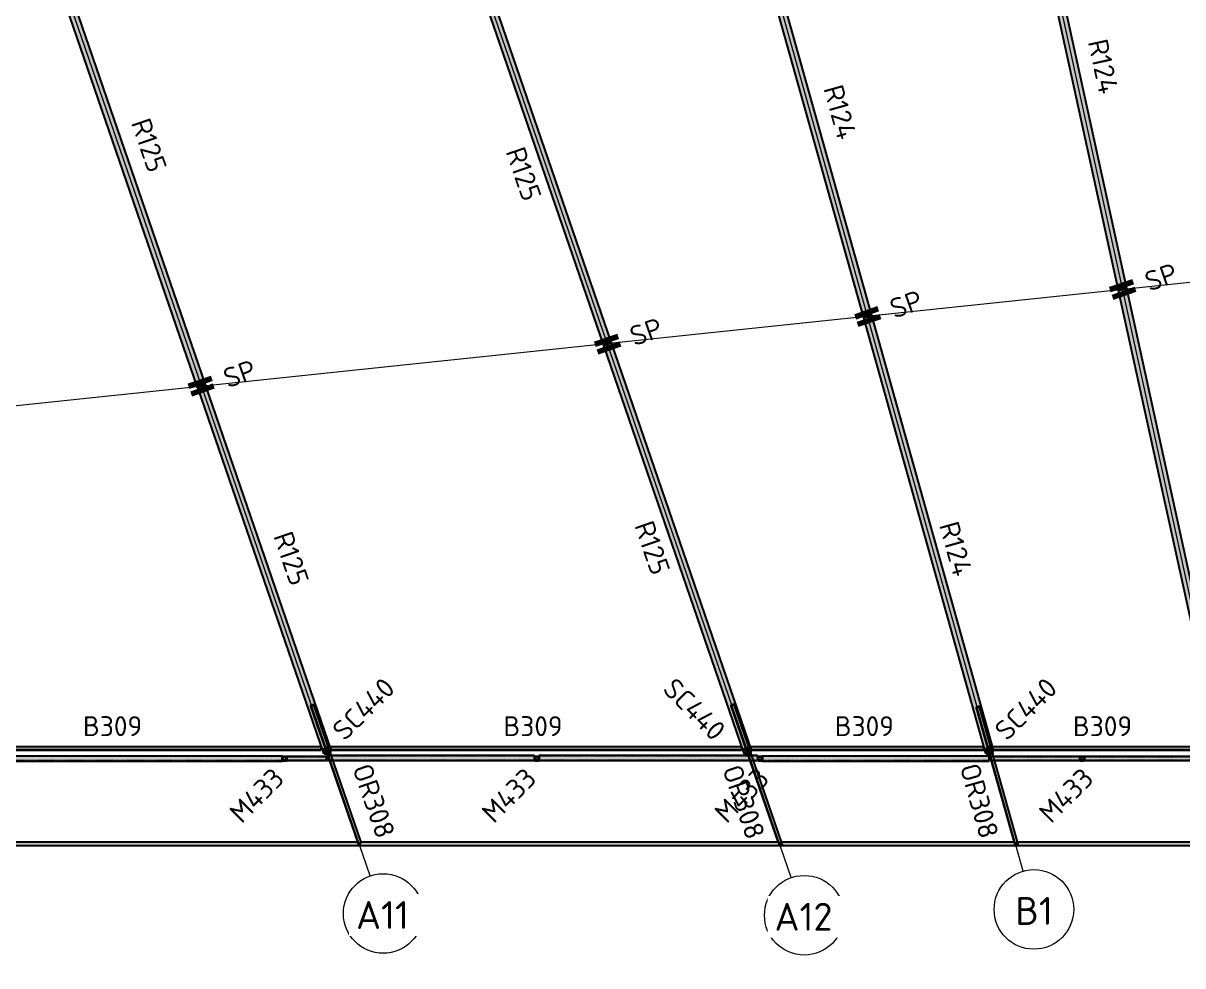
# Model space of a CAD drawing. Header units: millimetres. Extents: x 665 to 191693, y 5858 to 4040956.
# Drawn here: x 131713 to 160881, y 3964401 to 3988103 of the extents above; entities that cross this region are included whole.
import ezdxf

# ---------------------------------------------------------------- set-up
doc = ezdxf.new("R2010")
doc.units = ezdxf.units.MM
doc.linetypes.add('Dash', pattern=[7, 5, -2])
doc.linetypes.add('Hidden Half', pattern=[3, 2, -1])
for name, color, linetype, lineweight in [('A-270-M_ROOF', 132, 'Continuous', 13), ('S-280-A_COLUMN', 171, 'Continuous', 18), ('S-280-A_STRUCT_FRAME', 2, 'Continuous', 18), ('S-280-M_COLUMN', 52, 'Continuous', 13), ('S-280-M_STRUCT_FRAME', 12, 'Continuous', 13), ('S-280-MH_COLUMN', 52, 'Hidden Half', 13), ('Z-000-T_TEXT', 131, 'Continuous', 25), ('Z-030-M_GRID', 191, 'Continuous', 13), ('Z-033_T_GRIDREF', 31, 'Continuous', 13)]:
    doc.layers.add(name, color=color, linetype=linetype, lineweight=lineweight)
doc.styles.add('ISOCPEUR_2', font='isocpeur.ttf', dxfattribs={"height": 700})
doc.styles.add('ISOCPEUR_3', font='isocpeur.ttf', dxfattribs={"height": 500})

# ---------------------------------------------------------------- blocks, each defined once
blk = doc.blocks.new('25021-APA-ZZ-ZZ-M3-AR-000001_V3_rvt-2-S6_001 - LOWER ROOF FRAMING - PART 2')
at = {"layer": 'A-270-M_ROOF', "color": 253, "lineweight": 5}
blk.add_line((-2395614, 3967434), (-2298263, 3967434), dxfattribs=at)
blk = doc.blocks.new('NRP_Framing-Steel-SHS - WH437 - 125x125x5_0SHS-4144475-S6_001 - LOWER ROOF FRAMING - PART 2')
at = {"layer": 'S-280-M_STRUCT_FRAME', "linetype": 'Dash', "lineweight": 25}
blk.add_hatch(color=256, dxfattribs=at).paths.add_polyline_path([(4000, -63), (4000, 62), (-4000, 62), (-4000, -63), (192, -63)])
at = {"layer": 'S-280-M_STRUCT_FRAME', "lineweight": 25}
for p, q in [((-4000, 50), (-4000, 62)), ((4000, 62), (-4000, 62)), ((4000, 62), (4000, 50)), ((-4000, -63), (-4000, -50)), ((-4000, -63), (4000, -63)), ((4000, -50), (4000, -63))]:
    blk.add_line(p, q, dxfattribs=at)
at = {"layer": 'S-280-M_STRUCT_FRAME', "linetype": 'Dash', "lineweight": 25}
for p, q in [((4000, 57), (-4000, 57)), ((4000, -58), (-4000, -58))]:
    blk.add_line(p, q, dxfattribs=at)
blk = doc.blocks.new('NRP_Framing-Steel-SHS - WH433 - 100x100x5_0SHS-4144460-S6_001 - LOWER ROOF FRAMING - PART 2')
at = {"layer": 'S-280-M_STRUCT_FRAME', "linetype": 'Dash', "lineweight": 25}
blk.add_hatch(color=256, dxfattribs=at).paths.add_polyline_path([(517, -50), (517, 50), (-481, 50), (-481, -50), (127, -50)])
at = {"layer": 'S-280-M_STRUCT_FRAME', "lineweight": 25}
for p, q in [((-481, -50), (-481, 50)), ((517, 50), (-481, 50)), ((517, 50), (517, -50)), ((-481, -50), (517, -50))]:
    blk.add_line(p, q, dxfattribs=at)
at = {"layer": 'S-280-M_STRUCT_FRAME', "linetype": 'Dash', "lineweight": 25}
for p, q in [((517, 45), (-481, 45)), ((517, -45), (-481, -45))]:
    blk.add_line(p, q, dxfattribs=at)
blk = doc.blocks.new('NRP_Framing-Steel-SHS - WH437 - 125x125x5_0SHS-4145559-S6_001 - LOWER ROOF FRAMING - PART 2')
at = {"layer": 'S-280-M_STRUCT_FRAME', "linetype": 'Dash', "lineweight": 25}
blk.add_hatch(color=256, dxfattribs=at).paths.add_polyline_path([(2871, -63), (2871, 62), (-2835, 62), (-2835, -63), (2556, -63)])
at = {"layer": 'S-280-M_STRUCT_FRAME', "lineweight": 25}
for p, q in [((-2835, -63), (-2835, 62)), ((2871, 62), (-2835, 62)), ((2871, 62), (2871, -63)), ((-2835, -63), (2871, -63))]:
    blk.add_line(p, q, dxfattribs=at)
at = {"layer": 'S-280-M_STRUCT_FRAME', "linetype": 'Dash', "lineweight": 25}
for p, q in [((2871, 57), (-2835, 57)), ((2871, -58), (-2835, -58))]:
    blk.add_line(p, q, dxfattribs=at)
blk = doc.blocks.new('NRP_Framing-Steel-SHS - WH433 - 100x100x5_0SHS-4145682-S6_001 - LOWER ROOF FRAMING - PART 2')
at = {"layer": 'S-280-M_STRUCT_FRAME', "linetype": 'Dash', "lineweight": 25}
blk.add_hatch(color=256, dxfattribs=at).paths.add_polyline_path([(1523, -50), (1788, -50), (1788, 50), (-1715, 50), (-1715, -50), (99, -50)])
at = {"layer": 'S-280-M_STRUCT_FRAME', "lineweight": 25}
for p, q in [((-1715, -50), (-1715, 50)), ((1788, 50), (-1715, 50)), ((1788, 50), (1788, -50)), ((-1715, -50), (1788, -50))]:
    blk.add_line(p, q, dxfattribs=at)
at = {"layer": 'S-280-M_STRUCT_FRAME', "linetype": 'Dash', "lineweight": 25}
for p, q in [((1788, 45), (-1715, 45)), ((1788, -45), (-1715, -45))]:
    blk.add_line(p, q, dxfattribs=at)
blk = doc.blocks.new('NRP_Framing-Steel-PFC - OR308 - 250PFC-V4-S6_001 - LOWER ROOF FRAMING - PART 2')
at = {"layer": 'S-280-M_STRUCT_FRAME', "linetype": 'Dash', "lineweight": 25}
for points in [[(-2343815, 3970931), (-2343807, 3970934), (-2343811, 3970945), (-2343819, 3970943)], [(-2342598, 3967471), (-2342572, 3967480), (-2342572, 3967514), (-2342543, 3967514), (-2343730, 3970960), (-2343815, 3970931), (-2342638, 3967514), (-2342598, 3967514)], [(-2343807, 3970934), (-2343730, 3970961), (-2343734, 3970972), (-2343810, 3970943)]]:
    blk.add_hatch(color=256, dxfattribs=at).paths.add_polyline_path(points)
at = {"layer": 'S-280-M_STRUCT_FRAME', "lineweight": 25}
for p, q in [((-2343734, 3970972), (-2343819, 3970943)), ((-2343819, 3970943), (-2343815, 3970931)), ((-2343815, 3970931), (-2343730, 3970960)), ((-2343815, 3970931), (-2342638, 3967515)), ((-2343811, 3970945), (-2343734, 3970972)), ((-2343807, 3970934), (-2343811, 3970945)), ((-2343730, 3970961), (-2343807, 3970934)), ((-2343734, 3970972), (-2343734, 3970972)), ((-2343730, 3970961), (-2343734, 3970972)), ((-2343730, 3970960), (-2343730, 3970961)), ((-2342543, 3967514), (-2343730, 3970960)), ((-2342572, 3967480), (-2342598, 3967471))]:
    blk.add_line(p, q, dxfattribs=at)
at = {"layer": 'S-280-M_STRUCT_FRAME', "linetype": 'Dash', "lineweight": 25}
for p, q in [((-2342638, 3967515), (-2342621, 3967463)), ((-2342598, 3967471), (-2342621, 3967463)), ((-2342536, 3967493), (-2342572, 3967480)), ((-2342536, 3967493), (-2342543, 3967514))]:
    blk.add_line(p, q, dxfattribs=at)
blk = doc.blocks.new('NRP_Framing-Steel-PFC - OR308 - 250PFC-4004673-S6_001 - LOWER ROOF FRAMING - PART 2')
at = {"layer": 'S-280-M_STRUCT_FRAME', "linetype": 'Dash', "lineweight": 25}
for points in [[(-2333242, 3970940), (-2333234, 3970943), (-2333238, 3970954), (-2333246, 3970952)], [(-2332029, 3967419), (-2331996, 3967431), (-2331995, 3967494), (-2331960, 3967494), (-2333157, 3970969), (-2333242, 3970940), (-2332055, 3967494), (-2332022, 3967494), (-2332022, 3967424), (-2332031, 3967424)], [(-2333234, 3970943), (-2333157, 3970970), (-2333161, 3970981), (-2333237, 3970952)]]:
    blk.add_hatch(color=256, dxfattribs=at).paths.add_polyline_path(points)
at = {"layer": 'S-280-M_STRUCT_FRAME', "lineweight": 25}
for p, q in [((-2333161, 3970982), (-2333246, 3970952)), ((-2333246, 3970952), (-2333242, 3970940)), ((-2333242, 3970940), (-2333157, 3970969)), ((-2333242, 3970940), (-2332055, 3967494)), ((-2333238, 3970954), (-2333161, 3970981)), ((-2333234, 3970943), (-2333238, 3970954)), ((-2333157, 3970970), (-2333234, 3970943)), ((-2333161, 3970981), (-2333161, 3970982)), ((-2333157, 3970970), (-2333161, 3970981)), ((-2333157, 3970969), (-2333157, 3970970)), ((-2331960, 3967494), (-2333157, 3970969)), ((-2332031, 3967424), (-2332029, 3967419)), ((-2331995, 3967431), (-2332029, 3967419))]:
    blk.add_line(p, q, dxfattribs=at)
at = {"layer": 'S-280-M_STRUCT_FRAME', "linetype": 'Dash', "lineweight": 25}
for p, q in [((-2332055, 3967494), (-2332031, 3967424)), ((-2331944, 3967448), (-2331995, 3967431)), ((-2331944, 3967448), (-2331960, 3967494))]:
    blk.add_line(p, q, dxfattribs=at)
blk = doc.blocks.new('NRP_Framing-Steel-PFC - B309 - 300PFC-V11-S6_001 - LOWER ROOF FRAMING - PART 2')
at = {"layer": 'S-280-M_STRUCT_FRAME', "linetype": 'Dash', "lineweight": 25}
blk.add_hatch(color=256, dxfattribs=at).paths.add_polyline_path([(-2364709, 3969820), (-2364709, 3969910), (-2375051, 3969910), (-2375020, 3969820), (-2364957, 3969820)])
for p, q in [((-2375142, 3969828), (-2375142, 3969910)), ((-2375142, 3969910), (-2375142, 3969910)), ((-2375142, 3969910), (-2375142, 3969820)), ((-2375137, 3969910), (-2375142, 3969910)), ((-2375142, 3969910), (-2375142, 3969910)), ((-2375137, 3969828), (-2375142, 3969828)), ((-2375142, 3969820), (-2375137, 3969820)), ((-2375137, 3969820), (-2375137, 3969910)), ((-2375137, 3969910), (-2375137, 3969910)), ((-2375137, 3969910), (-2375137, 3969828)), ((-2375051, 3969910), (-2375137, 3969910)), ((-2375137, 3969910), (-2375137, 3969910)), ((-2375137, 3969828), (-2375137, 3969828)), ((-2375137, 3969820), (-2375020, 3969820))]:
    blk.add_line(p, q, dxfattribs=at)
at = {"layer": 'S-280-M_STRUCT_FRAME', "lineweight": 25}
for p, q in [((-2364709, 3969910), (-2375051, 3969910)), ((-2375020, 3969820), (-2364709, 3969820)), ((-2364709, 3969910), (-2364709, 3969820))]:
    blk.add_line(p, q, dxfattribs=at)
blk = doc.blocks.new('NRP_Framing-Steel-PFC - B309 - 300PFC-3907521-S6_001 - LOWER ROOF FRAMING - PART 2')
at = {"layer": 'S-280-M_STRUCT_FRAME', "linetype": 'Dash', "lineweight": 25}
blk.add_hatch(color=256, dxfattribs=at).paths.add_polyline_path([(-2332715, 3969820), (-2326889, 3969820), (-2326889, 3969910), (-2332746, 3969910)])
for p, q in [((-2332837, 3969828), (-2332837, 3969910)), ((-2332837, 3969910), (-2332837, 3969910)), ((-2332837, 3969910), (-2332837, 3969820)), ((-2332833, 3969910), (-2332837, 3969910)), ((-2332837, 3969910), (-2332837, 3969910)), ((-2332833, 3969828), (-2332837, 3969828)), ((-2332837, 3969820), (-2332832, 3969820)), ((-2332832, 3969910), (-2332833, 3969910)), ((-2332833, 3969910), (-2332833, 3969828)), ((-2332832, 3969910), (-2332833, 3969910)), ((-2332832, 3969828), (-2332833, 3969828)), ((-2332832, 3969820), (-2332832, 3969910)), ((-2332746, 3969910), (-2332832, 3969910)), ((-2332832, 3969820), (-2332715, 3969820))]:
    blk.add_line(p, q, dxfattribs=at)
at = {"layer": 'S-280-M_STRUCT_FRAME', "lineweight": 25}
for p, q in [((-2326889, 3969910), (-2332746, 3969910)), ((-2332715, 3969820), (-2326889, 3969820)), ((-2326889, 3969910), (-2326889, 3969820))]:
    blk.add_line(p, q, dxfattribs=at)
blk = doc.blocks.new('NRP_Framing-Steel-PFC - B309 - 300PFC-3900300-S6_001 - LOWER ROOF FRAMING - PART 2')
at = {"layer": 'S-280-M_STRUCT_FRAME', "linetype": 'Dash', "lineweight": 25}
blk.add_hatch(color=256, dxfattribs=at).paths.add_polyline_path([(-2322545, 3969820), (-2320994, 3969820), (-2320994, 3969910), (-2326659, 3969910), (-2326634, 3969820), (-2326012, 3969820)])
for p, q in [((-2326752, 3969828), (-2326752, 3969910)), ((-2326752, 3969910), (-2326752, 3969910)), ((-2326752, 3969910), (-2326752, 3969820)), ((-2326747, 3969910), (-2326752, 3969910)), ((-2326752, 3969910), (-2326752, 3969910)), ((-2326747, 3969828), (-2326752, 3969828)), ((-2326752, 3969820), (-2326747, 3969820)), ((-2326747, 3969820), (-2326747, 3969910)), ((-2326747, 3969910), (-2326747, 3969910)), ((-2326747, 3969910), (-2326747, 3969828)), ((-2326659, 3969910), (-2326747, 3969910)), ((-2326747, 3969910), (-2326747, 3969910)), ((-2326747, 3969828), (-2326747, 3969828)), ((-2326747, 3969820), (-2326634, 3969820))]:
    blk.add_line(p, q, dxfattribs=at)
at = {"layer": 'S-280-M_STRUCT_FRAME', "lineweight": 25}
for p, q in [((-2320994, 3969910), (-2326659, 3969910)), ((-2326634, 3969820), (-2320994, 3969820)), ((-2320994, 3969910), (-2320994, 3969820))]:
    blk.add_line(p, q, dxfattribs=at)
blk = doc.blocks.new('NRP_Framing-Steel-SHS - WH437 - 125x125x5_0SHS-4144126-S6_001 - LOWER ROOF FRAMING - PART 2')
at = {"layer": 'S-280-M_STRUCT_FRAME', "linetype": 'Dash', "lineweight": 25}
h = blk.add_hatch(color=256, dxfattribs=at)
h.paths.add_polyline_path([(2580, -63), (2580, 62), (-2525, 62), (-2482, -63), (-1769, -63)])
h.paths.add_polyline_path([(-2577, -63), (-2620, 62), (-2641, 62), (-2641, -63)])
at = {"layer": 'S-280-M_STRUCT_FRAME', "lineweight": 25}
for p, q in [((-2641, -63), (-2641, 62)), ((-2620, 62), (-2641, 62)), ((2580, 62), (-2525, 62)), ((2580, 62), (2580, -63)), ((-2641, -63), (-2577, -63)), ((-2482, -63), (2580, -63))]:
    blk.add_line(p, q, dxfattribs=at)
at = {"layer": 'S-280-M_STRUCT_FRAME', "linetype": 'Dash', "lineweight": 25}
for p, q in [((-2618, 57), (-2641, 57)), ((-2525, 62), (-2620, 62)), ((-2523, 57), (-2618, 57)), ((2580, 57), (-2523, 57)), ((-2579, -58), (-2641, -58)), ((-2484, -58), (-2579, -58)), ((-2577, -63), (-2482, -63)), ((2580, -58), (-2483, -58))]:
    blk.add_line(p, q, dxfattribs=at)
blk = doc.blocks.new('NRP_Framing-Steel-SHS - WH433 - 100x100x5_0SHS-4145556-S6_001 - LOWER ROOF FRAMING - PART 2')
at = {"layer": 'S-280-M_STRUCT_FRAME', "linetype": 'Dash', "lineweight": 25}
h = blk.add_hatch(color=256, dxfattribs=at)
h.paths.add_polyline_path([(-1140, -50), (-1114, -50), (-1140, 44)])
h.paths.add_polyline_path([(-1020, -50), (1127, -50), (1127, 50), (-1048, 50)])
for p, q in [((-1140, 44), (-1140, 50)), ((-1048, 50), (-1140, 50)), ((-1047, 45), (-1140, 45)), ((1127, 45), (-1047, 45)), ((-1115, -45), (-1140, -45)), ((-1022, -45), (-1115, -45)), ((-1114, -50), (-1020, -50)), ((1127, -45), (-1022, -45))]:
    blk.add_line(p, q, dxfattribs=at)
at = {"layer": 'S-280-M_STRUCT_FRAME', "lineweight": 25}
for p, q in [((-1140, -50), (-1140, 44)), ((1127, 50), (-1048, 50)), ((1127, 50), (1127, -50)), ((-1140, -50), (-1114, -50)), ((-1020, -50), (1127, -50))]:
    blk.add_line(p, q, dxfattribs=at)
blk = doc.blocks.new('NRP_Framing-Steel-SHS - WH437 - 125x125x5_0SHS-4145524-S6_001 - LOWER ROOF FRAMING - PART 2')
at = {"layer": 'S-280-M_STRUCT_FRAME', "linetype": 'Dash', "lineweight": 25}
h = blk.add_hatch(color=256, dxfattribs=at)
h.paths.add_polyline_path([(2743, -63), (2743, 62), (2600, 62), (2643, -63)])
h.paths.add_polyline_path([(2547, -63), (2504, 62), (-2758, 62), (-2758, -63), (2076, -63)])
at = {"layer": 'S-280-M_STRUCT_FRAME', "lineweight": 25}
for p, q in [((-2758, -63), (-2758, 62)), ((2504, 62), (-2758, 62)), ((2743, 62), (2600, 62)), ((2743, 62), (2743, -63)), ((-2758, -63), (2547, -63)), ((2643, -63), (2743, -63))]:
    blk.add_line(p, q, dxfattribs=at)
at = {"layer": 'S-280-M_STRUCT_FRAME', "linetype": 'Dash', "lineweight": 25}
for p, q in [((2506, 57), (-2758, 57)), ((2600, 62), (2504, 62)), ((2601, 57), (2506, 57)), ((2743, 57), (2601, 57)), ((2546, -58), (-2758, -58)), ((2641, -58), (2546, -58)), ((2547, -63), (2643, -63)), ((2743, -58), (2641, -58))]:
    blk.add_line(p, q, dxfattribs=at)
blk = doc.blocks.new('NRP_Framing-Steel-PFC - B308 - 250PFC-V9-S6_001 - LOWER ROOF FRAMING - PART 2')
at = {"layer": 'S-280-M_STRUCT_FRAME', "linetype": 'Dash', "lineweight": 25}
for points in [[(-2353148, 3967432), (-2353148, 3967470), (-2353152, 3967469), (-2353152, 3967432)], [(-2353152, 3967424), (-2353148, 3967424), (-2353148, 3967432), (-2353152, 3967432), (-2353152, 3967454)], [(-2342598, 3967424), (-2342598, 3967514), (-2353148, 3967514), (-2353148, 3967424), (-2348326, 3967424)]]:
    blk.add_hatch(color=256, dxfattribs=at).paths.add_polyline_path(points)
for p, q in [((-2353152, 3967469), (-2353152, 3967514)), ((-2353152, 3967514), (-2353152, 3967514)), ((-2353152, 3967514), (-2353152, 3967469)), ((-2353149, 3967514), (-2353152, 3967514)), ((-2353152, 3967514), (-2353152, 3967514)), ((-2353148, 3967514), (-2353148, 3967514)), ((-2353148, 3967514), (-2353148, 3967470)), ((-2353148, 3967514), (-2353148, 3967514)), ((-2353148, 3967432), (-2353148, 3967432))]:
    blk.add_line(p, q, dxfattribs=at)
at = {"layer": 'S-280-M_STRUCT_FRAME', "lineweight": 25}
for p, q in [((-2353152, 3967432), (-2353152, 3967469)), ((-2353152, 3967469), (-2353152, 3967424)), ((-2353148, 3967432), (-2353152, 3967432)), ((-2353152, 3967424), (-2353148, 3967424)), ((-2353148, 3967424), (-2353148, 3967514)), ((-2342598, 3967514), (-2353148, 3967514)), ((-2353148, 3967470), (-2353148, 3967432)), ((-2353148, 3967424), (-2342598, 3967424)), ((-2342598, 3967514), (-2342598, 3967424))]:
    blk.add_line(p, q, dxfattribs=at)
blk = doc.blocks.new('NRP_Framing-Steel-PFC - B308 - 250PFC-V10-S6_001 - LOWER ROOF FRAMING - PART 2')
at = {"layer": 'S-280-M_STRUCT_FRAME', "linetype": 'Dash', "lineweight": 25}
for points in [[(-2342572, 3967432), (-2342572, 3967480), (-2342576, 3967479), (-2342576, 3967432)], [(-2342576, 3967424), (-2342572, 3967424), (-2342572, 3967432), (-2342576, 3967432), (-2342576, 3967463)], [(-2332022, 3967424), (-2332022, 3967494), (-2332055, 3967494), (-2332062, 3967514), (-2342572, 3967514), (-2342572, 3967424), (-2335436, 3967424)]]:
    blk.add_hatch(color=256, dxfattribs=at).paths.add_polyline_path(points)
for p, q in [((-2342576, 3967479), (-2342576, 3967514)), ((-2342576, 3967514), (-2342576, 3967514)), ((-2342576, 3967514), (-2342576, 3967479)), ((-2342572, 3967514), (-2342576, 3967514)), ((-2342576, 3967514), (-2342576, 3967514)), ((-2342572, 3967514), (-2342572, 3967514)), ((-2342572, 3967514), (-2342572, 3967480)), ((-2342543, 3967514), (-2342572, 3967514)), ((-2342572, 3967514), (-2342572, 3967514)), ((-2342572, 3967432), (-2342572, 3967432)), ((-2332022, 3967514), (-2332062, 3967514)), ((-2332022, 3967514), (-2332022, 3967494))]:
    blk.add_line(p, q, dxfattribs=at)
at = {"layer": 'S-280-M_STRUCT_FRAME', "lineweight": 25}
for p, q in [((-2342576, 3967432), (-2342576, 3967479)), ((-2342576, 3967479), (-2342576, 3967424)), ((-2342572, 3967432), (-2342576, 3967432)), ((-2342576, 3967424), (-2342572, 3967424)), ((-2342572, 3967424), (-2342572, 3967514)), ((-2342572, 3967480), (-2342572, 3967432)), ((-2342572, 3967424), (-2332022, 3967424)), ((-2332062, 3967514), (-2342543, 3967514)), ((-2332022, 3967494), (-2332022, 3967424))]:
    blk.add_line(p, q, dxfattribs=at)
blk = doc.blocks.new('NRP_Framing-Steel-PFC - B308 - 250PFC-3999933-S6_001 - LOWER ROOF FRAMING - PART 2')
at = {"layer": 'S-280-M_STRUCT_FRAME', "linetype": 'Dash', "lineweight": 25}
for points in [[(-2332000, 3967424), (-2331995, 3967424), (-2331997, 3967430), (-2332000, 3967429)], [(-2331995, 3967424), (-2326089, 3967424), (-2326089, 3967465), (-2326112, 3967467), (-2326125, 3967514), (-2331967, 3967514), (-2331960, 3967494), (-2331995, 3967494)]]:
    blk.add_hatch(color=256, dxfattribs=at).paths.add_polyline_path(points)
for p, q in [((-2332000, 3967432), (-2332000, 3967514)), ((-2332000, 3967514), (-2332000, 3967514)), ((-2332000, 3967514), (-2332000, 3967429)), ((-2331996, 3967514), (-2332000, 3967514)), ((-2332000, 3967514), (-2332000, 3967514)), ((-2331996, 3967432), (-2332000, 3967432)), ((-2331995, 3967514), (-2331996, 3967514)), ((-2331996, 3967514), (-2331996, 3967432)), ((-2331996, 3967514), (-2331996, 3967514)), ((-2331995, 3967432), (-2331996, 3967432)), ((-2331995, 3967494), (-2331995, 3967514)), ((-2331967, 3967514), (-2331995, 3967514)), ((-2326089, 3967514), (-2326125, 3967514)), ((-2326089, 3967514), (-2326089, 3967465))]:
    blk.add_line(p, q, dxfattribs=at)
at = {"layer": 'S-280-M_STRUCT_FRAME', "lineweight": 25}
for p, q in [((-2332000, 3967429), (-2332000, 3967424)), ((-2332000, 3967424), (-2331995, 3967424)), ((-2331995, 3967424), (-2331995, 3967494)), ((-2331995, 3967424), (-2326089, 3967424)), ((-2326125, 3967514), (-2331967, 3967514)), ((-2326089, 3967465), (-2326089, 3967424))]:
    blk.add_line(p, q, dxfattribs=at)
blk = doc.blocks.new('NRP_Framing-Steel-PFC - B308 - 250PFC-3999934-S6_001 - LOWER ROOF FRAMING - PART 2')
at = {"layer": 'S-280-M_STRUCT_FRAME', "linetype": 'Dash', "lineweight": 25}
for points in [[(-2326068, 3967424), (-2326063, 3967424), (-2326065, 3967430), (-2326068, 3967429)], [(-2322545, 3967424), (-2320347, 3967424), (-2320347, 3967514), (-2326032, 3967514), (-2326017, 3967461), (-2326063, 3967464), (-2326063, 3967424), (-2325412, 3967424)]]:
    blk.add_hatch(color=256, dxfattribs=at).paths.add_polyline_path(points)
for p, q in [((-2326067, 3967514), (-2326068, 3967514)), ((-2326068, 3967514), (-2326068, 3967429)), ((-2326068, 3967514), (-2326068, 3967514)), ((-2326067, 3967432), (-2326067, 3967514)), ((-2326064, 3967514), (-2326067, 3967514)), ((-2326064, 3967432), (-2326067, 3967432)), ((-2326063, 3967514), (-2326064, 3967514)), ((-2326064, 3967514), (-2326064, 3967432)), ((-2326063, 3967514), (-2326064, 3967514)), ((-2326063, 3967432), (-2326064, 3967432)), ((-2326063, 3967464), (-2326063, 3967514)), ((-2326032, 3967514), (-2326063, 3967514))]:
    blk.add_line(p, q, dxfattribs=at)
at = {"layer": 'S-280-M_STRUCT_FRAME', "lineweight": 25}
for p, q in [((-2326068, 3967429), (-2326068, 3967424)), ((-2326068, 3967424), (-2326063, 3967424)), ((-2326063, 3967424), (-2326063, 3967464)), ((-2326063, 3967424), (-2320347, 3967424)), ((-2320347, 3967514), (-2326032, 3967514)), ((-2320347, 3967514), (-2320347, 3967424))]:
    blk.add_line(p, q, dxfattribs=at)
blk = doc.blocks.new('Grid - NRP_Grid-Head-320187-S6_001 - LOWER ROOF FRAMING - PART 2')
at = {"layer": 'Z-033_T_GRIDREF'}
blk.add_circle((0, 0), 5, dxfattribs=at)
blk = doc.blocks.new('NRP_Splice _v3_ - NRP_Splice-3209833-S6_001 - LOWER ROOF FRAMING - PART 2')
at = {"layer": 'Z-000-T_TEXT', "lineweight": 70}
for p, q in [((-0.5, 1.5), (-0.5, -1.5)), ((-0.5, 1.5), (-0.5, -1.5)), ((0.5, 1.5), (0.5, -1.5)), ((0.5, -1.5), (0.5, 1.5))]:
    blk.add_line(p, q, dxfattribs=at)

msp = doc.modelspace()

# ---------------------------------------------------------------- hatches: boundary and pattern name
at = {"layer": 'S-280-M_STRUCT_FRAME', "lineweight": 5}
for points in [[(159267, 3981385), (159471, 3981429), (157105, 3992250), (156901, 3992205), (158446, 3985140)], [(136102, 3978946), (136300, 3979014), (132314, 3990591), (132116, 3990523), (134431, 3983800)], [(152856, 3980697), (153057, 3980753), (150307, 3990558), (150106, 3990501), (151610, 3985140)], [(146316, 3979998), (146514, 3980066), (143473, 3988897), (143275, 3988829), (144546, 3985140)], [(161813, 3969744), (161887, 3969761), (161634, 3970918), (161722, 3970936), (161975, 3969780), (162017, 3969789), (159472, 3981429), (159267, 3981384), (161805, 3969781)], [(159406, 3981415), (159400, 3981413), (159471, 3981429)], [(155928, 3969743), (156001, 3969763), (155681, 3970904), (155768, 3970927), (156088, 3969788), (156129, 3969799), (153057, 3980753), (152856, 3980696), (155689, 3970595)], [(149848, 3969742), (149920, 3969766), (149511, 3970952), (149597, 3970981), (150005, 3969796), (150045, 3969810), (146514, 3980066), (146316, 3979998), (149519, 3970696)], [(139272, 3969742), (139343, 3969766), (138938, 3970943), (139024, 3970972), (139428, 3969796), (139469, 3969810), (136300, 3979012), (136103, 3978945), (138946, 3970687)], [(156658, 3967420), (156694, 3967430), (156694, 3967464), (156740, 3967461), (155771, 3970916), (155685, 3970891), (156645, 3967467), (156668, 3967465), (156668, 3967424), (156657, 3967424)], [(155692, 3970894), (155771, 3970916), (155768, 3970927), (155690, 3970904)]]:
    msp.add_hatch(color=256, dxfattribs=at).paths.add_polyline_path(points)
at = {"layer": 'S-280-M_STRUCT_FRAME'}
for points in [[(146420, 3980034), (146420, 3980034), (146410, 3980031)], [(136206, 3978981), (136206, 3978981), (136196, 3978978)], [(155685, 3970891), (155692, 3970894), (155689, 3970905), (155681, 3970904)]]:
    msp.add_hatch(color=256, dxfattribs=at).paths.add_polyline_path(points)

# ---------------------------------------------------------------- linework, layer by layer
at = {"layer": 'S-280-M_COLUMN', "lineweight": 35}
for p, q in [((139290, 3969748), (139290, 3969737)), ((139430, 3969792), (139430, 3969796)), ((139435, 3969798), (139435, 3969778)), ((149866, 3969748), (149866, 3969737)), ((150006, 3969792), (150006, 3969796)), ((150011, 3969798), (150011, 3969778)), ((155948, 3969748), (155948, 3969737)), ((156093, 3969789), (156093, 3969770)), ((138239, 3969662), (138339, 3969662)), ((138239, 3969562), (138239, 3969662)), ((138339, 3969562), (138239, 3969562)), ((138244, 3969657), (138244, 3969567)), ((138334, 3969657), (138244, 3969657)), ((138244, 3969567), (138334, 3969567)), ((138334, 3969567), (138334, 3969657)), ((138339, 3969662), (138339, 3969562)), ((139285, 3969732), (139285, 3969746)), ((139355, 3969732), (139285, 3969732)), ((139290, 3969737), (139354, 3969737)), ((144584, 3969662), (144684, 3969662)), ((144584, 3969562), (144584, 3969662)), ((144684, 3969562), (144584, 3969562)), ((144589, 3969657), (144589, 3969567)), ((144679, 3969657), (144589, 3969657)), ((144589, 3969567), (144679, 3969567)), ((144679, 3969567), (144679, 3969657)), ((144684, 3969662), (144684, 3969562)), ((149861, 3969732), (149861, 3969746)), ((149931, 3969732), (149861, 3969732)), ((149866, 3969737), (149930, 3969737)), ((150199, 3969662), (150299, 3969662)), ((150199, 3969562), (150199, 3969662)), ((150299, 3969562), (150199, 3969562)), ((150204, 3969657), (150204, 3969567)), ((150294, 3969657), (150204, 3969657)), ((150204, 3969567), (150294, 3969567)), ((150294, 3969567), (150294, 3969657)), ((150299, 3969662), (150299, 3969562)), ((155943, 3969732), (155943, 3969747)), ((156010, 3969732), (155943, 3969732)), ((155948, 3969737), (156009, 3969737)), ((158299, 3969662), (158399, 3969662)), ((158299, 3969562), (158299, 3969662)), ((158399, 3969562), (158299, 3969562)), ((158304, 3969657), (158304, 3969567)), ((158394, 3969657), (158304, 3969657)), ((158304, 3969567), (158394, 3969567)), ((158394, 3969567), (158394, 3969657)), ((158399, 3969662), (158399, 3969562))]:
    msp.add_line(p, q, dxfattribs=at)
at = {"layer": 'S-280-M_STRUCT_FRAME', "lineweight": 25}
for p, q in [((159471, 3981429), (157105, 3992250)), ((159267, 3981385), (156901, 3992205)), ((136102, 3978946), (132116, 3990523)), ((136300, 3979014), (132314, 3990591)), ((152856, 3980697), (150106, 3990501)), ((153057, 3980753), (150307, 3990558)), ((146316, 3979998), (143275, 3988829)), ((146514, 3980066), (143473, 3988897)), ((159267, 3981384), (159472, 3981429)), ((159471, 3981429), (159267, 3981385)), ((159472, 3981429), (159471, 3981429)), ((162017, 3969789), (159472, 3981429)), ((159267, 3981385), (159267, 3981384)), ((161813, 3969744), (159267, 3981384)), ((152856, 3980696), (153057, 3980753)), ((153057, 3980753), (152856, 3980697)), ((155928, 3969743), (152856, 3980696)), ((156129, 3969799), (153057, 3980753)), ((146316, 3979998), (146514, 3980066)), ((146514, 3980066), (146316, 3979998)), ((146316, 3979998), (146316, 3979998)), ((149848, 3969742), (146316, 3979998)), ((146514, 3980066), (146514, 3980066)), ((150045, 3969810), (146514, 3980066)), ((136300, 3979014), (136102, 3978946)), ((136196, 3978978), (136102, 3978945)), ((136102, 3978945), (136103, 3978945)), ((136103, 3978945), (136300, 3979013)), ((139272, 3969742), (136103, 3978945)), ((136300, 3979013), (136206, 3978981)), ((136300, 3979013), (136300, 3979013)), ((139469, 3969810), (136300, 3979013)), ((155768, 3970928), (155681, 3970904)), ((155685, 3970891), (155771, 3970916)), ((155689, 3970905), (155768, 3970927)), ((155771, 3970916), (155692, 3970894)), ((155768, 3970927), (155768, 3970928)), ((155771, 3970916), (155768, 3970927)), ((155771, 3970916), (155771, 3970916)), ((156740, 3967461), (155771, 3970916)), ((155681, 3970904), (155685, 3970891)), ((155685, 3970891), (156645, 3967467)), ((155692, 3970894), (155689, 3970905)), ((139272, 3969742), (139343, 3969766)), ((139428, 3969796), (139469, 3969810)), ((149848, 3969742), (149920, 3969766)), ((150005, 3969796), (150045, 3969810)), ((155928, 3969743), (156001, 3969763)), ((156088, 3969788), (156129, 3969799)), ((156657, 3967424), (156658, 3967420)), ((156658, 3967420), (156694, 3967430))]:
    msp.add_line(p, q, dxfattribs=at)
at = {"layer": 'S-280-M_STRUCT_FRAME', "linetype": 'Dash', "lineweight": 25}
for p, q in [((159466, 3981456), (159262, 3981411)), ((159262, 3981410), (159359, 3981432)), ((159359, 3981432), (159365, 3981406)), ((159368, 3981434), (159466, 3981455)), ((159374, 3981408), (159368, 3981434)), ((159471, 3981429), (159374, 3981408)), ((159365, 3981406), (159267, 3981385)), ((159374, 3981408), (159374, 3981408)), ((153050, 3980779), (152848, 3980723)), ((152849, 3980722), (152945, 3980749)), ((152952, 3980724), (152856, 3980697)), ((152856, 3980697), (152856, 3980696)), ((152945, 3980749), (152952, 3980724)), ((152954, 3980752), (153050, 3980779)), ((152961, 3980727), (152954, 3980752)), ((153057, 3980753), (152961, 3980727)), ((152961, 3980726), (152961, 3980727)), ((153057, 3980753), (153057, 3980753)), ((146505, 3980092), (146307, 3980024)), ((146308, 3980023), (146402, 3980056)), ((146402, 3980056), (146410, 3980031)), ((146411, 3980059), (146505, 3980091)), ((146420, 3980034), (146411, 3980059)), ((146420, 3980034), (146420, 3980034)), ((136291, 3979039), (136094, 3978971)), ((136094, 3978970), (136188, 3979003)), ((136102, 3978945), (136102, 3978945)), ((136188, 3979003), (136196, 3978978)), ((136198, 3979006), (136292, 3979038)), ((136206, 3978981), (136198, 3979006)), ((136206, 3978981), (136206, 3978981)), ((136300, 3979013), (136300, 3979014)), ((139343, 3969766), (139428, 3969796)), ((149920, 3969766), (150005, 3969796)), ((156001, 3969763), (156088, 3969788)), ((156645, 3967467), (156657, 3967424)), ((156694, 3967430), (156745, 3967444)), ((156745, 3967444), (156740, 3967461))]:
    msp.add_line(p, q, dxfattribs=at)
at = {"layer": 'S-280-MH_COLUMN', "lineweight": 35}
for p, q in [((139285, 3969882), (139435, 3969882)), ((139285, 3969746), (139285, 3969882)), ((139290, 3969877), (139290, 3969748)), ((139430, 3969877), (139290, 3969877)), ((139430, 3969796), (139430, 3969877)), ((139430, 3969737), (139430, 3969792)), ((139435, 3969882), (139435, 3969798)), ((139435, 3969778), (139435, 3969732)), ((149861, 3969882), (150011, 3969882)), ((149861, 3969746), (149861, 3969882)), ((149866, 3969877), (149866, 3969748)), ((150006, 3969877), (149866, 3969877)), ((150006, 3969796), (150006, 3969877)), ((150006, 3969737), (150006, 3969792)), ((150011, 3969882), (150011, 3969798)), ((150011, 3969778), (150011, 3969732)), ((155943, 3969882), (156093, 3969882)), ((155943, 3969747), (155943, 3969882)), ((155948, 3969877), (155948, 3969748)), ((156088, 3969877), (155948, 3969877)), ((156088, 3969737), (156088, 3969877)), ((156093, 3969882), (156093, 3969789)), ((156093, 3969769), (156093, 3969732)), ((139354, 3969737), (139430, 3969737)), ((139435, 3969732), (139355, 3969732)), ((149930, 3969737), (150006, 3969737)), ((150011, 3969732), (149932, 3969732)), ((156009, 3969737), (156088, 3969737)), ((156093, 3969732), (156010, 3969732))]:
    msp.add_line(p, q, dxfattribs=at)
at = {"layer": 'Z-030-M_GRID'}
for p, q in [((156867, 3966781), (146489, 4003784)), ((151034, 3966618), (138844, 4002020)), ((140443, 3966662), (129388, 3998765)), ((189600, 3984583), (114285, 3976668)), ((84873, 3969847), (182147, 3969847))]:
    msp.add_line(p, q, dxfattribs=at)

# ---------------------------------------------------------------- block references
at = {"lineweight": 5}
msp.add_blockref('25021-APA-ZZ-ZZ-M3-AR-000001_V3_rvt-2-S6_001 - LOWER ROOF FRAMING - PART 2', (2482757, 0), dxfattribs=at)
at = {"layer": 'S-280-M_STRUCT_FRAME', "linetype": 'Dash', "lineweight": 25}
for name, p in [('NRP_Framing-Steel-PFC - OR308 - 250PFC-V4-S6_001 - LOWER ROOF FRAMING - PART 2', (2482757, 0)), ('NRP_Framing-Steel-PFC - OR308 - 250PFC-4004673-S6_001 - LOWER ROOF FRAMING - PART 2', (2482757, 0)), ('NRP_Framing-Steel-PFC - B309 - 300PFC-V11-S6_001 - LOWER ROOF FRAMING - PART 2', (2503910, 0)), ('NRP_Framing-Steel-PFC - B309 - 300PFC-V11-S6_001 - LOWER ROOF FRAMING - PART 2', (2514486, 0)), ('NRP_Framing-Steel-PFC - B309 - 300PFC-3907521-S6_001 - LOWER ROOF FRAMING - PART 2', (2482757, 0)), ('NRP_Framing-Steel-PFC - B309 - 300PFC-3900300-S6_001 - LOWER ROOF FRAMING - PART 2', (2482757, 0)), ('NRP_Framing-Steel-SHS - WH437 - 125x125x5_0SHS-4144126-S6_001 - LOWER ROOF FRAMING - PART 2', (141991, 3969624)), ('NRP_Framing-Steel-SHS - WH437 - 125x125x5_0SHS-4145524-S6_001 - LOWER ROOF FRAMING - PART 2', (147443, 3969624)), ('NRP_Framing-Steel-SHS - WH433 - 100x100x5_0SHS-4145556-S6_001 - LOWER ROOF FRAMING - PART 2', (157171, 3969612)), ('NRP_Framing-Steel-PFC - B308 - 250PFC-V9-S6_001 - LOWER ROOF FRAMING - PART 2', (2482757, 0)), ('NRP_Framing-Steel-PFC - B308 - 250PFC-V10-S6_001 - LOWER ROOF FRAMING - PART 2', (2482757, 0)), ('NRP_Framing-Steel-PFC - B308 - 250PFC-3999933-S6_001 - LOWER ROOF FRAMING - PART 2', (2482757, 0)), ('NRP_Framing-Steel-PFC - B308 - 250PFC-3999934-S6_001 - LOWER ROOF FRAMING - PART 2', (2482757, 0))]:
    msp.add_blockref(name, p, dxfattribs=at)
at = {"layer": 'S-280-M_STRUCT_FRAME', "lineweight": 25}
for name, p in [('NRP_Framing-Steel-SHS - WH437 - 125x125x5_0SHS-4144475-S6_001 - LOWER ROOF FRAMING - PART 2', (134239, 3969612)), ('NRP_Framing-Steel-SHS - WH433 - 100x100x5_0SHS-4144460-S6_001 - LOWER ROOF FRAMING - PART 2', (138819, 3969612)), ('NRP_Framing-Steel-SHS - WH437 - 125x125x5_0SHS-4145559-S6_001 - LOWER ROOF FRAMING - PART 2', (153133, 3969612)), ('NRP_Framing-Steel-SHS - WH433 - 100x100x5_0SHS-4145682-S6_001 - LOWER ROOF FRAMING - PART 2', (160113, 3969612))]:
    msp.add_blockref(name, p, dxfattribs=at)
at = {"layer": 'Z-000-T_TEXT', "lineweight": 70, "xscale": 200, "yscale": 200, "zscale": 200, "rotation": 109.3665615933235}
for p in [(159374, 3981408), (152961, 3980726), (146420, 3980034), (136196, 3978978)]:
    msp.add_blockref('NRP_Splice _v3_ - NRP_Splice-3209833-S6_001 - LOWER ROOF FRAMING - PART 2', p, dxfattribs=at)
at = {"layer": 'Z-033_T_GRIDREF', "xscale": 199.9999999999999, "yscale": 199.9999999999999, "zscale": 199.9999999999999}
for p, rotation in [((140768, 3965716), 19.00040712021524), ((151360, 3965672), 19.0004071202157), ((157137, 3965819), 15.66740712021558)]:
    msp.add_blockref('Grid - NRP_Grid-Head-320187-S6_001 - LOWER ROOF FRAMING - PART 2', p, dxfattribs=dict(at, rotation=rotation))

# ---------------------------------------------------------------- texts
at = {"layer": 'S-280-A_COLUMN', "lineweight": 13, "char_height": 500, "attachment_point": 1, "style": 'ISOCPEUR_3'}
for s, insert, width, rotation in [('SC440', (139444, 3970382), 2308.86, 45), ('SC440', (148118, 3971681), 2308.86, 315), ('SC440', (156103, 3970382), 2308.86, 45), ('M433', (136855, 3968309), 1891.98, 45), ('M433', (143200, 3968309), 1891.98, 45), ('M433', (149055, 3968309), 1891.98, 45), ('M433', (157215, 3968309), 1891.98, 45)]:
    msp.add_mtext(s, dxfattribs=dict(at, insert=insert, width=width, rotation=rotation))
at = {"layer": 'S-280-A_STRUCT_FRAME', "lineweight": 13, "char_height": 500, "attachment_point": 1, "style": 'ISOCPEUR_3'}
for s, insert, width, rotation in [('R124', (158978, 3987745), 1699.58, 282.3344), ('R124', (152318, 3986600), 1699.58, 285.6674), ('R125', (134893, 3985763), 1651.48, 289.0004), ('R125', (144315, 3985041), 1651.48, 289.0004), ('R125', (147552, 3975640), 1651.48, 289.0004), ('R125', (138471, 3975372), 1651.48, 289.0004), ('R124', (155229, 3975620), 1699.58, 285.6674), ('OR308', (140458, 3969536), 2260.76, 289.0004), ('OR308', (155746, 3969540), 2260.76, 285.6674), ('OR308', (149763, 3969509), 2260.76, 289.0004)]:
    msp.add_mtext(s, dxfattribs=dict(at, insert=insert, width=width, rotation=rotation))
at = {"layer": 'S-280-A_STRUCT_FRAME', "lineweight": 13, "char_height": 500, "width": 1779.75, "attachment_point": 1, "style": 'ISOCPEUR_3'}
for insert in [(133216, 3970677), (143792, 3970677), (152126, 3970677), (158116, 3970677)]:
    msp.add_mtext('B309', dxfattribs=dict(at, insert=insert))
at = {"layer": 'Z-000-T_TEXT', "char_height": 500, "width": 962.02, "attachment_point": 1, "rotation": 19.3666, "style": 'ISOCPEUR_3'}
for insert in [(159873, 3981819), (153460, 3981137), (146919, 3980445), (136696, 3979388)]:
    msp.add_mtext('SP', dxfattribs=dict(at, insert=insert))

# ---------------------------------------------------------------- next in the draw order: texts
at = {"layer": 'Z-033_T_GRIDREF', "char_height": 700, "attachment_point": 1, "style": 'ISOCPEUR_2', "bg_fill": 3, "box_fill_scale": 1.25, "bg_fill_color": 256, "bg_fill_true_color": 13158600, "bg_fill_transparency": 0}
for s, insert, width in [('B1', (156666, 3966131), 1122.36), ('A11', (140086, 3966028), 1635.44), ('A12', (150611, 3965984), 1795.78)]:
    msp.add_mtext(s, dxfattribs=dict(at, insert=insert, width=width))

# ---------------------------------------------------------------- next in the draw order: linework, layer by layer
at = {"layer": 'Z-030-M_GRID'}
msp.add_line((162650, 3966404), (154112, 4005451), dxfattribs=at)

doc.saveas('drawing.dxf')
